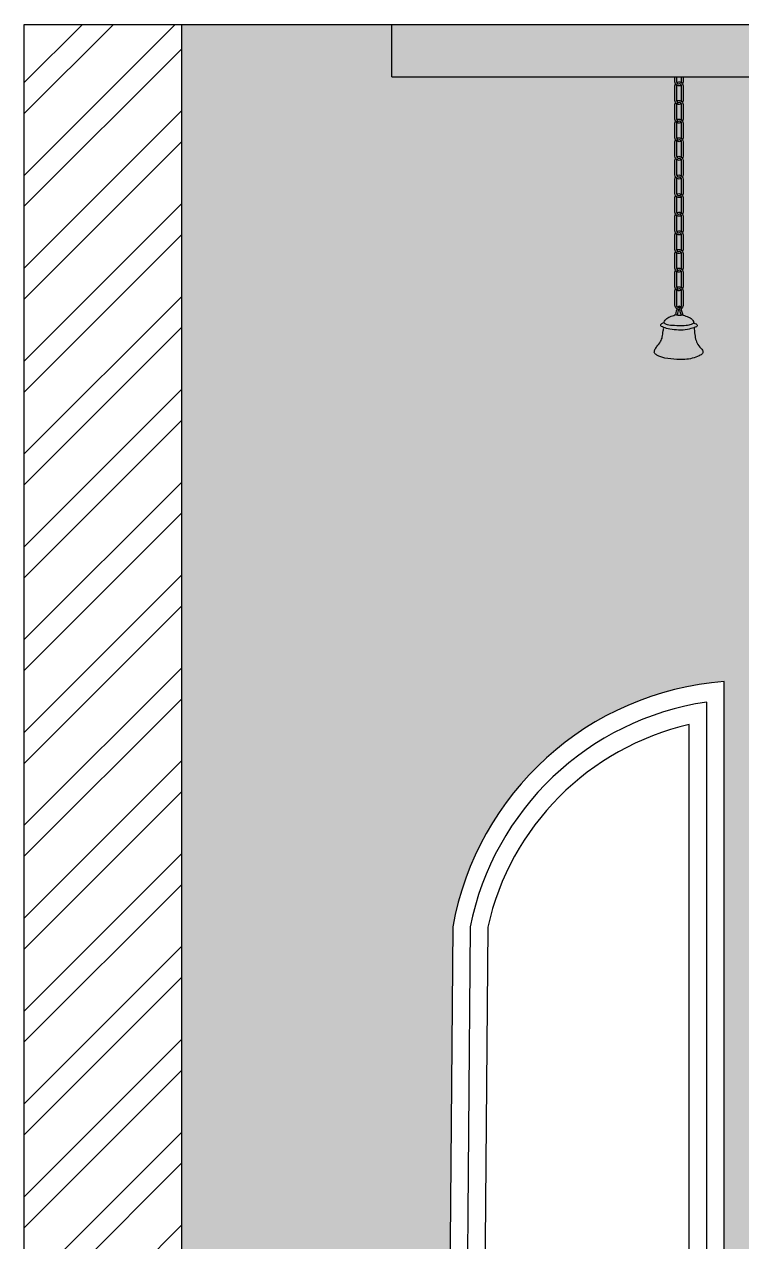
# Model space of a CAD drawing. Header units: inches. Extents: x 12792 to 19925, y -3298 to -817.
# Drawn here: x 13496.9 to 13537.9, y -1825.8 to -1756.3 of the extents above; entities that cross this region are included whole.
import ezdxf

# ---------------------------------------------------------------- set-up
doc = ezdxf.new("R2010")
doc.units = ezdxf.units.IN
doc.header["$MEASUREMENT"] = 0
doc.layers.add('IEL-HATCH-002', color=7, linetype='Continuous')

# ---------------------------------------------------------------- blocks, each defined once
blk = doc.blocks.new('eah')
at = {"color": 18, "true_color": 0x000000}
for points in [[(18481.644, -1977.613, -0.594713), (18481.287, -1977.419), (18481.287, -1977.136)], [(18481.58, -1977.535, -0.566983), (18481.387, -1977.419), (18481.387, -1977.136)], [(18481.649, -1977.136), (18481.649, -1977.419, -0.072036), (18481.644, -1977.457, -0.072036)], [(18481.749, -1977.136), (18481.749, -1977.419, -0.131652), (18481.718, -1977.535, -0.131652)], [(18481.644, -1978.677, -0.594713), (18481.287, -1978.483), (18481.287, -1977.651, -0.131652), (18481.318, -1977.535, -0.131652)], [(18481.58, -1978.599, -0.566983), (18481.387, -1978.483), (18481.387, -1977.651, -0.072036), (18481.392, -1977.613, -0.072036)], [(18481.392, -1977.457, -0.594713), (18481.749, -1977.651), (18481.749, -1978.483, -0.131653), (18481.718, -1978.599)], [(18481.456, -1977.535, -0.566983), (18481.649, -1977.651), (18481.649, -1978.483, -0.072036), (18481.644, -1978.521)], [(18481.644, -1979.741, -0.594713), (18481.287, -1979.547), (18481.287, -1978.714, -0.131652), (18481.318, -1978.599, -0.131652)], [(18481.58, -1979.663, -0.566983), (18481.387, -1979.547), (18481.387, -1978.714, -0.072036), (18481.392, -1978.677, -0.072036)], [(18481.392, -1978.521, -0.594713), (18481.749, -1978.714), (18481.749, -1979.547, -0.131652), (18481.718, -1979.663)], [(18481.456, -1978.599, -0.566983), (18481.649, -1978.714), (18481.649, -1979.547, -0.072036), (18481.644, -1979.584)], [(18481.644, -1980.805, -0.594713), (18481.287, -1980.611), (18481.287, -1979.778, -0.131652), (18481.318, -1979.663, -0.131652)], [(18481.58, -1980.727, -0.566983), (18481.387, -1980.611), (18481.387, -1979.778, -0.072036), (18481.392, -1979.741, -0.072036)], [(18481.392, -1979.584, -0.594713), (18481.749, -1979.778), (18481.749, -1980.611, -0.131652), (18481.718, -1980.727)], [(18481.456, -1979.663, -0.566983), (18481.649, -1979.778), (18481.649, -1980.611, -0.072036), (18481.644, -1980.648)], [(18481.644, -1981.869, -0.594713), (18481.287, -1981.675), (18481.287, -1980.842, -0.131653), (18481.318, -1980.727, -0.131653)], [(18481.58, -1981.791, -0.566983), (18481.387, -1981.675), (18481.387, -1980.842, -0.072036), (18481.392, -1980.805, -0.072036)], [(18481.392, -1980.648, -0.594713), (18481.749, -1980.842), (18481.749, -1981.675, -0.131653), (18481.718, -1981.791)], [(18481.456, -1980.727, -0.566983), (18481.649, -1980.842), (18481.649, -1981.675, -0.072036), (18481.644, -1981.712)], [(18481.644, -1982.933, -0.594713), (18481.287, -1982.739), (18481.287, -1981.906, -0.131652), (18481.318, -1981.791, -0.131652)], [(18481.58, -1982.855, -0.566983), (18481.387, -1982.739), (18481.387, -1981.906, -0.072036), (18481.392, -1981.869, -0.072036)], [(18481.392, -1981.712, -0.594713), (18481.749, -1981.906), (18481.749, -1982.739, -0.131652), (18481.718, -1982.855)], [(18481.456, -1981.791, -0.566983), (18481.649, -1981.906), (18481.649, -1982.739, -0.072036), (18481.644, -1982.776)], [(18481.644, -1983.997, -0.594713), (18481.287, -1983.803), (18481.287, -1982.97, -0.131653), (18481.318, -1982.855, -0.131653)], [(18481.58, -1983.919, -0.566983), (18481.387, -1983.803), (18481.387, -1982.97, -0.072036), (18481.392, -1982.933, -0.072036)], [(18481.392, -1982.776, -0.594713), (18481.749, -1982.97), (18481.749, -1983.803, -0.131653), (18481.718, -1983.919)], [(18481.456, -1982.855, -0.566983), (18481.649, -1982.97), (18481.649, -1983.803, -0.072036), (18481.644, -1983.84)], [(18481.644, -1985.061, -0.594713), (18481.287, -1984.867), (18481.287, -1984.034, -0.131652), (18481.318, -1983.919, -0.131652)], [(18481.58, -1984.983, -0.566983), (18481.387, -1984.867), (18481.387, -1984.034, -0.072036), (18481.392, -1983.997, -0.072036)], [(18481.392, -1983.84, -0.594713), (18481.749, -1984.034), (18481.749, -1984.867, -0.131653), (18481.718, -1984.983)], [(18481.456, -1983.919, -0.566983), (18481.649, -1984.034), (18481.649, -1984.867, -0.072036), (18481.644, -1984.904)], [(18481.644, -1986.125, -0.594713), (18481.287, -1985.931), (18481.287, -1985.098, -0.131652), (18481.318, -1984.983, -0.131652)], [(18481.392, -1984.904, -0.594713), (18481.749, -1985.098), (18481.749, -1985.931, -0.131653), (18481.718, -1986.047)], [(18481.456, -1984.983, -0.566983), (18481.649, -1985.098), (18481.649, -1985.931, -0.072036), (18481.644, -1985.968)], [(18481.58, -1986.047, -0.566983), (18481.387, -1985.931), (18481.387, -1985.098, -0.072036), (18481.392, -1985.061, -0.072036)], [(18481.644, -1987.189, -0.594713), (18481.287, -1986.995), (18481.287, -1986.162, -0.131652), (18481.318, -1986.047, -0.131652)], [(18481.58, -1987.111, -0.566983), (18481.387, -1986.995), (18481.387, -1986.162, -0.072036), (18481.392, -1986.125, -0.072036)], [(18481.392, -1985.968, -0.594713), (18481.749, -1986.162), (18481.749, -1986.995, -0.131653), (18481.718, -1987.111)], [(18481.456, -1986.047, -0.566983), (18481.649, -1986.162), (18481.649, -1986.995, -0.072036), (18481.644, -1987.032)], [(18481.644, -1988.253, -0.594713), (18481.287, -1988.059), (18481.287, -1987.226, -0.131652), (18481.318, -1987.111, -0.131652)], [(18481.392, -1987.032, -0.594713), (18481.749, -1987.226), (18481.749, -1988.059, -0.131652), (18481.718, -1988.175)], [(18481.456, -1987.111, -0.566983), (18481.649, -1987.226), (18481.649, -1988.059, -0.072036), (18481.644, -1988.096)], [(18481.58, -1988.175, -0.566983), (18481.387, -1988.059), (18481.387, -1987.226, -0.072036), (18481.392, -1987.189, -0.072036)], [(18481.644, -1989.317, -0.594713), (18481.287, -1989.123), (18481.287, -1988.29, -0.131653), (18481.318, -1988.175, -0.131653)], [(18481.58, -1989.239, -0.566983), (18481.387, -1989.123), (18481.387, -1988.29, -0.072036), (18481.392, -1988.253, -0.072036)], [(18481.392, -1988.096, -0.594713), (18481.749, -1988.29), (18481.749, -1989.123, -0.131653), (18481.718, -1989.239)], [(18481.456, -1988.175, -0.566983), (18481.649, -1988.29), (18481.649, -1989.123, -0.072036), (18481.644, -1989.16)], [(18481.392, -1989.16, -0.594713), (18481.749, -1989.354), (18481.749, -1990.187, -0.255158), (18481.643, -1990.381)], [(18481.551, -1990.416, -0.457298), (18481.287, -1990.187), (18481.287, -1989.354, -0.131652), (18481.318, -1989.239, -0.131652)], [(18481.524, -1990.318, -0.427611), (18481.387, -1990.187), (18481.387, -1989.354, -0.072036), (18481.392, -1989.317, -0.072036)], [(18481.456, -1989.239, -0.566983), (18481.649, -1989.354), (18481.649, -1990.187, -0.221324), (18481.603, -1990.287)]]:
    blk.add_lwpolyline(points, format="xyb", dxfattribs=at)
for points, knots in [([(18481.398, -1990.384), (18481.377, -1990.428), (18481.329, -1990.57), (18481.345, -1990.695), (18481.28, -1990.736), (18481.278, -1990.738)], [0.7792624, 0.7792624, 0.7792624, 0.7792624, 0.8945817, 1.1143639, 1.1228898, 1.1228898, 1.1228898, 1.1228898]), ([(18481.49, -1990.416), (18481.481, -1990.441), (18481.473, -1990.462), (18481.45, -1990.531), (18481.445, -1990.573), (18481.434, -1990.661), (18481.429, -1990.697), (18481.406, -1990.743), (18481.403, -1990.75), (18481.399, -1990.756)], [0.7735575, 0.7735575, 0.7735575, 0.7735575, 0.8361623, 0.8361623, 0.9747638, 0.9747638, 1.0561132, 1.0561132, 1.0687794, 1.0687794, 1.0687794, 1.0687794]), ([(18481.747, -1990.739), (18481.728, -1990.671), (18481.682, -1990.51), (18481.588, -1990.173), (18481.48, -1990.255), (18481.448, -1990.298)], [0, 0, 0, 0, 0.2324444, 0.5461904, 0.6949122, 0.6949122, 0.6949122, 0.6949122]), ([(18481.651, -1990.766), (18481.632, -1990.7), (18481.613, -1990.634), (18481.571, -1990.484), (18481.549, -1990.406), (18481.521, -1990.308)], [0, 0, 0, 0, 0.224684, 0.224684, 0.4060384, 0.4060384, 0.4060384, 0.4060384])]:
    blk.add_open_spline(points, degree=3, knots=knots, dxfattribs=at)
blk.add_open_spline([(18481.521, -1990.308), (18481.521, -1990.311), (18481.52, -1990.315), (18481.519, -1990.318)], degree=3, dxfattribs=at)
for points in [[(18481.747, -1990.739), (18482.056, -1990.861), (18482.254, -1990.973), (18482.352, -1991.151), (18482.366, -1991.192), (18482.428, -1991.224), (18482.536, -1991.286), (18482.556, -1991.363), (18482.517, -1991.422), (18482.391, -1991.463), (18482.389, -1991.534), (18482.433, -1991.952), (18482.523, -1992.267), (18482.709, -1992.567), (18482.855, -1992.745), (18482.855, -1992.943), (18482.677, -1993.061), (18482.279, -1993.212), (18481.395, -1993.275), (18480.704, -1993.197), (18480.246, -1993.024), (18480.116, -1992.902), (18480.133, -1992.724), (18480.259, -1992.533), (18480.462, -1992.249), (18480.564, -1991.999), (18480.612, -1991.637), (18480.627, -1991.447), (18480.505, -1991.386), (18480.472, -1991.324), (18480.509, -1991.243), (18480.651, -1991.172), (18480.694, -1991.092), (18480.779, -1990.976), (18481.001, -1990.84), (18481.285, -1990.733)], [(18482.362, -1991.206), (18482.209, -1991.279), (18481.925, -1991.344), (18481.504, -1991.35), (18481.023, -1991.328), (18480.731, -1991.236), (18480.654, -1991.169)], [(18481.747, -1990.739), (18481.624, -1990.766), (18481.285, -1990.733)], [(18482.392, -1991.462), (18482.003, -1991.563), (18480.992, -1991.541), (18480.633, -1991.453)]]:
    blk.add_spline(points, degree=3, dxfattribs=at)
blk = doc.blocks.new('3t3t')
at = {"layer": 'IEL-HATCH-002', "true_color": 0x9d754d, "transparency": 33554687}
h = blk.add_hatch(color=35, dxfattribs=at)
h.dxf.hatch_style = 1
h.set_gradient(color1=(229, 232, 120), color2=(200, 201, 45), name='CYLINDER')
edge = h.paths.add_edge_path()
edge.add_spline(control_points=[(18480.633, -1991.453), (18480.659, -1991.493), (18480.569, -1991.722), (18480.598, -1991.967), (18480.458, -1992.281), (18480.284, -1992.503), (18480.127, -1992.695), (18480.081, -1992.916), (18480.341, -1993.094), (18480.762, -1993.233), (18481.455, -1993.288), (18482.151, -1993.291), (18482.599, -1993.091), (18482.891, -1992.975), (18482.877, -1992.714), (18482.667, -1992.548), (18482.513, -1992.282), (18482.41, -1991.917), (18482.411, -1991.673), (18482.381, -1991.478), (18482.392, -1991.462), (18482.392, -1991.462)], knot_values=[1.281649, 1.281649, 1.281649, 1.281649, 1.462183, 1.827128, 2.097021, 2.445955, 2.674552, 2.853319, 3.031562, 3.521678, 4.216955, 5.103339, 5.528803, 5.742758, 5.940176, 6.171167, 6.523573, 6.851688, 7.271629, 7.343185, 7.344284, 7.344284, 7.344284, 7.344284], degree=3, periodic=0)
edge.add_spline(control_points=[(18482.392, -1991.462), (18482.263, -1991.5), (18481.811, -1991.634), (18481.196, -1991.602), (18480.752, -1991.485), (18480.633, -1991.453)], knot_values=[0, 0, 0, 0, 0.401836, 1.413154, 1.782792, 1.782792, 1.782792, 1.782792], degree=3, periodic=0)
edge = h.paths.add_edge_path()
edge.add_spline(control_points=[(18482.392, -1991.462), (18482.411, -1991.433), (18482.512, -1991.451), (18482.568, -1991.362), (18482.538, -1991.263), (18482.45, -1991.228), (18482.362, -1991.206), (18482.343, -1991.095), (18482.265, -1990.949), (18482.022, -1990.846), (18481.85, -1990.778), (18481.747, -1990.739)], knot_values=[0, 0, 0, 0, 0.130991, 0.201679, 0.280578, 0.405346, 0.475501, 0.518858, 0.722277, 0.949703, 1.281649, 1.281649, 1.281649, 1.281649], degree=3, periodic=0)
edge.add_spline(control_points=[(18481.747, -1990.739), (18481.715, -1990.747), (18481.683, -1990.756), (18481.65, -1990.762)], knot_values=[0, 0, 0, 0, 0.099833, 0.099833, 0.099833, 0.099833], degree=3, periodic=0)
edge.add_spline(control_points=[(18481.65, -1990.762), (18481.641, -1990.764), (18481.559, -1990.777), (18481.475, -1990.769), (18481.399, -1990.756)], knot_values=[0.099833, 0.099833, 0.099833, 0.099833, 0.126606, 0.35337, 0.35337, 0.35337, 0.35337], degree=3, periodic=0)
edge.add_spline(control_points=[(18481.399, -1990.756), (18481.361, -1990.749), (18481.323, -1990.741), (18481.285, -1990.733)], knot_values=[0.35337, 0.35337, 0.35337, 0.35337, 0.466976, 0.466976, 0.466976, 0.466976], degree=3, periodic=0)
edge.add_spline(control_points=[(18481.278, -1990.738), (18481.28, -1990.736), (18481.283, -1990.735), (18481.285, -1990.733)], knot_values=[1.114364, 1.114364, 1.114364, 1.114364, 1.12289, 1.12289, 1.12289, 1.12289], degree=3, periodic=0)
edge.add_spline(control_points=[(18481.285, -1990.733), (18481.19, -1990.766), (18481.013, -1990.827), (18480.798, -1990.939), (18480.698, -1991.07), (18480.672, -1991.149), (18480.654, -1991.169)], knot_values=[7.814467, 7.814467, 7.814467, 7.814467, 8.117805, 8.378292, 8.52191, 8.608113, 8.608113, 8.608113, 8.608113], degree=3, periodic=0)
edge.add_spline(control_points=[(18480.654, -1991.169), (18480.653, -1991.17), (18480.619, -1991.207), (18480.514, -1991.208), (18480.457, -1991.319), (18480.511, -1991.414), (18480.607, -1991.421), (18480.631, -1991.451), (18480.633, -1991.453)], knot_values=[7.344284, 7.344284, 7.344284, 7.344284, 7.34959, 7.508053, 7.59693, 7.667164, 7.803584, 7.814467, 7.814467, 7.814467, 7.814467], degree=3, periodic=0)
edge.add_spline(control_points=[(18480.633, -1991.453), (18480.752, -1991.485), (18481.196, -1991.602), (18481.811, -1991.634), (18482.263, -1991.5), (18482.392, -1991.462)], knot_values=[0, 0, 0, 0, 0.369638, 1.380956, 1.782792, 1.782792, 1.782792, 1.782792], degree=3, periodic=0)
edge = h.paths.add_edge_path()
edge.add_spline(control_points=[(18481.747, -1990.739), (18481.728, -1990.671), (18481.699, -1990.569), (18481.658, -1990.425), (18481.643, -1990.381)], knot_values=[0, 0, 0, 0, 0.232444, 0.346602, 0.346602, 0.346602, 0.346602], degree=3, periodic=0)
edge.add_spline(control_points=[(18481.643, -1990.381), (18481.631, -1990.346), (18481.617, -1990.313), (18481.603, -1990.287)], knot_values=[0.346602, 0.346602, 0.346602, 0.346602, 0.439499, 0.439499, 0.439499, 0.439499], degree=3, periodic=0)
edge.add_spline(control_points=[(18481.603, -1990.287), (18481.585, -1990.258), (18481.54, -1990.209), (18481.48, -1990.255), (18481.448, -1990.298)], knot_values=[0.439499, 0.439499, 0.439499, 0.439499, 0.54619, 0.694912, 0.694912, 0.694912, 0.694912], degree=3, periodic=0)
edge.add_arc((18481.518, -1990.187), 0.131, 237.80129, 270.50442)
edge.add_spline(control_points=[(18481.519, -1990.318), (18481.52, -1990.315), (18481.521, -1990.311), (18481.521, -1990.308)], knot_values=[0.697561, 0.697561, 0.697561, 0.697561, 0.703416, 0.703416, 0.703416, 0.703416], degree=3, periodic=0)
edge.add_spline(control_points=[(18481.521, -1990.308), (18481.522, -1990.311), (18481.523, -1990.315), (18481.524, -1990.318)], knot_values=[0.399853, 0.399853, 0.399853, 0.399853, 0.406038, 0.406038, 0.406038, 0.406038], degree=3, periodic=0)
edge.add_spline(control_points=[(18481.524, -1990.318), (18481.534, -1990.353), (18481.543, -1990.385), (18481.551, -1990.416)], knot_values=[0.334076, 0.334076, 0.334076, 0.334076, 0.399853, 0.399853, 0.399853, 0.399853], degree=3, periodic=0)
edge.add_spline(control_points=[(18481.551, -1990.416), (18481.566, -1990.466), (18481.578, -1990.51), (18481.613, -1990.633), (18481.632, -1990.698), (18481.65, -1990.762)], knot_values=[0.004926, 0.004926, 0.004926, 0.004926, 0.114319, 0.114319, 0.334076, 0.334076, 0.334076, 0.334076], degree=3, periodic=0)
edge.add_spline(control_points=[(18481.65, -1990.762), (18481.683, -1990.756), (18481.715, -1990.747), (18481.747, -1990.739)], knot_values=[0, 0, 0, 0, 0.099833, 0.099833, 0.099833, 0.099833], degree=3, periodic=0)
edge = h.paths.add_edge_path()
edge.add_spline(control_points=[(18481.399, -1990.756), (18481.403, -1990.75), (18481.406, -1990.743), (18481.429, -1990.697), (18481.434, -1990.661), (18481.445, -1990.573), (18481.45, -1990.531), (18481.473, -1990.462), (18481.481, -1990.441), (18481.49, -1990.416)], knot_values=[0.773558, 0.773558, 0.773558, 0.773558, 0.786224, 0.786224, 0.867573, 0.867573, 1.006175, 1.006175, 1.068779, 1.068779, 1.068779, 1.068779], degree=3, periodic=0)
edge.add_arc((18481.518, -1990.187), 0.231, 238.59954, 263.13295, ccw=False)
edge.add_spline(control_points=[(18481.398, -1990.384), (18481.377, -1990.428), (18481.329, -1990.57), (18481.345, -1990.692), (18481.285, -1990.733)], knot_values=[0.779262, 0.779262, 0.779262, 0.779262, 0.894582, 1.114364, 1.114364, 1.114364, 1.114364], degree=3, periodic=0)
edge.add_spline(control_points=[(18481.285, -1990.733), (18481.323, -1990.741), (18481.361, -1990.749), (18481.399, -1990.756)], knot_values=[0.35337, 0.35337, 0.35337, 0.35337, 0.466976, 0.466976, 0.466976, 0.466976], degree=3, periodic=0)
edge = h.paths.add_edge_path()
edge.add_line((18481.387, -1990.187), (18481.387, -1989.354))
edge.add_arc((18481.518, -1989.354), 0.131, 163.51901, 180, ccw=False)
edge.add_arc((18481.518, -1989.123), 0.231, 210, 237.03802, ccw=False)
edge.add_arc((18481.518, -1989.354), 0.231, 150, 180)
edge.add_line((18481.287, -1989.354), (18481.287, -1990.187))
edge.add_arc((18481.518, -1990.187), 0.231, 180, 278.29805)
edge.add_spline(control_points=[(18481.551, -1990.416), (18481.543, -1990.385), (18481.534, -1990.353), (18481.524, -1990.318)], knot_values=[0.334076, 0.334076, 0.334076, 0.334076, 0.399853, 0.399853, 0.399853, 0.399853], degree=3, periodic=0)
edge.add_arc((18481.518, -1990.187), 0.131, 180, 272.60839, ccw=False)
edge = h.paths.add_edge_path()
edge.add_arc((18481.518, -1989.123), 0.131, 196.48099, 241.79002)
edge.add_arc((18481.518, -1989.354), 0.131, 0, 118.20998, ccw=False)
edge.add_line((18481.649, -1989.354), (18481.649, -1990.187))
edge.add_arc((18481.518, -1990.187), 0.131, 310.0809, 360, ccw=False)
edge.add_spline(control_points=[(18481.603, -1990.287), (18481.617, -1990.313), (18481.631, -1990.346), (18481.643, -1990.381)], knot_values=[0.346602, 0.346602, 0.346602, 0.346602, 0.439499, 0.439499, 0.439499, 0.439499], degree=3, periodic=0)
edge.add_arc((18481.518, -1990.187), 0.231, 302.7438, 360)
edge.add_line((18481.749, -1990.187), (18481.749, -1989.354))
edge.add_arc((18481.518, -1989.354), 0.231, 360, 482.96198)
h.paths.add_polyline_path([(18481.58, -1989.239, -0.566983), (18481.387, -1989.123), (18481.387, -1988.29, -0.072036), (18481.392, -1988.253, -0.118526), (18481.318, -1988.175, 0.131652), (18481.287, -1988.29), (18481.287, -1989.123, 0.594713), (18481.644, -1989.317, 0.200314)])
h.paths.add_polyline_path([(18481.749, -1988.29, 0.594713), (18481.392, -1988.096, 0.200314), (18481.456, -1988.175, -0.566983), (18481.649, -1988.29), (18481.649, -1989.123, -0.072036), (18481.644, -1989.16, -0.118526), (18481.718, -1989.239, 0.131652), (18481.749, -1989.123)])
h.paths.add_polyline_path([(18481.749, -1987.226, 0.594713), (18481.392, -1987.032, 0.200314), (18481.456, -1987.111, -0.566983), (18481.649, -1987.226), (18481.649, -1988.059, -0.072036), (18481.644, -1988.096, -0.118526), (18481.718, -1988.175, 0.131652), (18481.749, -1988.059)])
h.paths.add_polyline_path([(18481.387, -1987.226, -0.072036), (18481.392, -1987.189, -0.118526), (18481.318, -1987.111, 0.131652), (18481.287, -1987.226), (18481.287, -1988.059, 0.594713), (18481.644, -1988.253, 0.200314), (18481.58, -1988.175, -0.566983), (18481.387, -1988.059)])
h.paths.add_polyline_path([(18481.387, -1986.995), (18481.387, -1986.162, -0.072036), (18481.392, -1986.125, -0.118526), (18481.318, -1986.047, 0.131652), (18481.287, -1986.162), (18481.287, -1986.995, 0.594713), (18481.644, -1987.189, 0.200314), (18481.58, -1987.111, -0.566983)])
h.paths.add_polyline_path([(18481.749, -1986.162, 0.594713), (18481.392, -1985.968, 0.200314), (18481.456, -1986.047, -0.566983), (18481.649, -1986.162), (18481.649, -1986.995, -0.072036), (18481.644, -1987.032, -0.118526), (18481.718, -1987.111, 0.131652), (18481.749, -1986.995)])
h.paths.add_polyline_path([(18481.749, -1985.098, 0.594713), (18481.392, -1984.904, 0.200314), (18481.456, -1984.983, -0.566983), (18481.649, -1985.098), (18481.649, -1985.931, -0.072036), (18481.644, -1985.968, -0.118526), (18481.718, -1986.047, 0.131652), (18481.749, -1985.931)])
h.paths.add_polyline_path([(18481.749, -1984.034, 0.594713), (18481.392, -1983.84, 0.200314), (18481.456, -1983.919, -0.566983), (18481.649, -1984.034), (18481.649, -1984.867, -0.072036), (18481.644, -1984.904, -0.118526), (18481.718, -1984.983, 0.131652), (18481.749, -1984.867)])
h.paths.add_polyline_path([(18481.58, -1984.983, -0.566983), (18481.387, -1984.867), (18481.387, -1984.034, -0.072036), (18481.392, -1983.997, -0.118526), (18481.318, -1983.919, 0.131652), (18481.287, -1984.034), (18481.287, -1984.867, 0.594713), (18481.644, -1985.061, 0.200314)])
h.paths.add_polyline_path([(18481.387, -1985.098, -0.072036), (18481.392, -1985.061, -0.118526), (18481.318, -1984.983, 0.131652), (18481.287, -1985.098), (18481.287, -1985.931, 0.594713), (18481.644, -1986.125, 0.200314), (18481.58, -1986.047, -0.566983), (18481.387, -1985.931)])
h.paths.add_polyline_path([(18481.644, -1983.997, 0.200314), (18481.58, -1983.919, -0.566983), (18481.387, -1983.803), (18481.387, -1982.97, -0.072036), (18481.392, -1982.933, -0.118526), (18481.318, -1982.855, 0.131652), (18481.287, -1982.97), (18481.287, -1983.803, 0.594713)])
h.paths.add_polyline_path([(18481.749, -1982.97, 0.594713), (18481.392, -1982.776, 0.200314), (18481.456, -1982.855, -0.566983), (18481.649, -1982.97), (18481.649, -1983.803, -0.072036), (18481.644, -1983.84, -0.118526), (18481.718, -1983.919, 0.131652), (18481.749, -1983.803)])
h.paths.add_polyline_path([(18481.387, -1982.739), (18481.387, -1981.906, -0.072036), (18481.392, -1981.869, -0.118526), (18481.318, -1981.791, 0.131652), (18481.287, -1981.906), (18481.287, -1982.739, 0.594713), (18481.644, -1982.933, 0.200314), (18481.58, -1982.855, -0.566983)])
h.paths.add_polyline_path([(18481.749, -1981.906, 0.594713), (18481.392, -1981.712, 0.200314), (18481.456, -1981.791, -0.566983), (18481.649, -1981.906), (18481.649, -1982.739, -0.072036), (18481.644, -1982.776, -0.118526), (18481.718, -1982.855, 0.131652), (18481.749, -1982.739)])
h.paths.add_polyline_path([(18481.58, -1981.791, -0.566983), (18481.387, -1981.675), (18481.387, -1980.842, -0.072036), (18481.392, -1980.805, -0.118526), (18481.318, -1980.727, 0.131652), (18481.287, -1980.842), (18481.287, -1981.675, 0.594713), (18481.644, -1981.869, 0.200314)])
h.paths.add_polyline_path([(18481.749, -1980.842, 0.594713), (18481.392, -1980.648, 0.200314), (18481.456, -1980.727, -0.566983), (18481.649, -1980.842), (18481.649, -1981.675, -0.072036), (18481.644, -1981.712, -0.118526), (18481.718, -1981.791, 0.131652), (18481.749, -1981.675)])
h.paths.add_polyline_path([(18481.749, -1979.778, 0.594713), (18481.392, -1979.584, 0.200314), (18481.456, -1979.663, -0.566983), (18481.649, -1979.778), (18481.649, -1980.611, -0.072036), (18481.644, -1980.648, -0.118526), (18481.718, -1980.727, 0.131652), (18481.749, -1980.611)])
h.paths.add_polyline_path([(18481.387, -1979.778, -0.072036), (18481.392, -1979.741, -0.118526), (18481.318, -1979.663, 0.131652), (18481.287, -1979.778), (18481.287, -1980.611, 0.594713), (18481.644, -1980.805, 0.200314), (18481.58, -1980.727, -0.566983), (18481.387, -1980.611)])
h.paths.add_polyline_path([(18481.387, -1979.547), (18481.387, -1978.714, -0.072036), (18481.392, -1978.677, -0.118526), (18481.318, -1978.599, 0.131652), (18481.287, -1978.714), (18481.287, -1979.547, 0.594713), (18481.644, -1979.741, 0.200314), (18481.58, -1979.663, -0.566983)])
h.paths.add_polyline_path([(18481.392, -1978.521, 0.200314), (18481.456, -1978.599, -0.566983), (18481.649, -1978.714), (18481.649, -1979.547, -0.072036), (18481.644, -1979.584, -0.118526), (18481.718, -1979.663, 0.131652), (18481.749, -1979.547), (18481.749, -1978.714, 0.594713)])
h.paths.add_polyline_path([(18481.58, -1978.599, -0.566983), (18481.387, -1978.483), (18481.387, -1977.651, -0.072036), (18481.392, -1977.613, -0.118526), (18481.318, -1977.535, 0.131652), (18481.287, -1977.651), (18481.287, -1978.483, 0.594713), (18481.644, -1978.677, 0.200314)])
h.paths.add_polyline_path([(18481.749, -1977.651, 0.594713), (18481.392, -1977.457, 0.200314), (18481.456, -1977.535, -0.566983), (18481.649, -1977.651), (18481.649, -1978.483, -0.072036), (18481.644, -1978.521, -0.118526), (18481.718, -1978.599, 0.131652), (18481.749, -1978.483)])
blk.add_line((18481.287, -1977.136), (18481.749, -1977.136))
blk.add_blockref('eah', (0, 0))

msp = doc.modelspace()

# ---------------------------------------------------------------- hatches: boundary and pattern name
at = {"layer": 'IEL-HATCH-002', "true_color": 0xf27172, "transparency": 33554687}
h = msp.add_hatch(dxfattribs=at)
h.set_pattern_fill('ANSI32', color=11, scale=10)
h.set_pattern_definition([(45, (-5153.097, -262.3594), (-2.6516504, 2.6516504), []), (45, (-5151.3293, -262.3594), (-2.6516504, 2.6516504), [])])
h.paths.add_polyline_path([(13505.859, -1756.321), (13496.859, -1756.321), (13496.859, -1888.321), (13505.859, -1888.321)])
h.paths.add_polyline_path([(13614.859, -1756.321), (13605.859, -1756.321), (13605.859, -1888.321), (13614.859, -1888.321)])
at = {"layer": 'IEL-HATCH-002', "true_color": 0xf8f5f1, "transparency": 33554687}
h = msp.add_hatch(color=7, dxfattribs=at)
h.dxf.hatch_style = 1
h.paths.add_polyline_path([(13605.859, -1756.321), (13505.859, -1756.321), (13505.859, -1866.321), (13520.859, -1866.321), (13521.344, -1807.866, -0.341642), (13536.859, -1793.856), (13536.859, -1866.321), (13538.859, -1866.321), (13538.859, -1794.321, -1), (13572.859, -1794.321), (13572.859, -1866.321), (13574.859, -1866.321), (13574.859, -1793.856, -0.341642), (13590.374, -1807.866), (13590.859, -1866.321), (13605.859, -1866.321)])
at = {"layer": 'IEL-HATCH-002', "true_color": 0x9d754d, "transparency": 33554687}
h = msp.add_hatch(color=35, dxfattribs=at)
h.dxf.hatch_style = 1
h.paths.add_polyline_path([(13593.859, -1756.321), (13517.859, -1756.321), (13517.859, -1759.321), (13593.859, -1759.321)])

# ---------------------------------------------------------------- linework, layer by layer
for p, q in [((13496.859, -1888.321), (13496.859, -1756.321)), ((13496.859, -1756.321), (13614.859, -1756.321)), ((13505.859, -1888.321), (13505.859, -1756.321)), ((13517.859, -1759.321), (13517.859, -1756.321)), ((13517.859, -1759.321), (13593.859, -1759.321))]:
    msp.add_line(p, q)
at = {"color": 2, "true_color": 0xf1eb1f}
for points in [[(13536.859, -1866.321), (13536.859, -1793.856, 0.341642), (13521.344, -1807.866), (13520.859, -1866.296)], [(13535.859, -1866.321), (13535.859, -1795.028, 0.316842), (13522.344, -1807.873), (13521.859, -1866.308)]]:
    msp.add_lwpolyline(points, format="xyb", dxfattribs=at)
msp.add_lwpolyline([(13534.859, -1866.321), (13534.859, -1796.316, 0.288182), (13523.344, -1807.88), (13522.859, -1866.321)], format="xyb")

# ---------------------------------------------------------------- block references
msp.add_blockref('3t3t', (-4947.24, 217.816))

doc.saveas('drawing.dxf')
